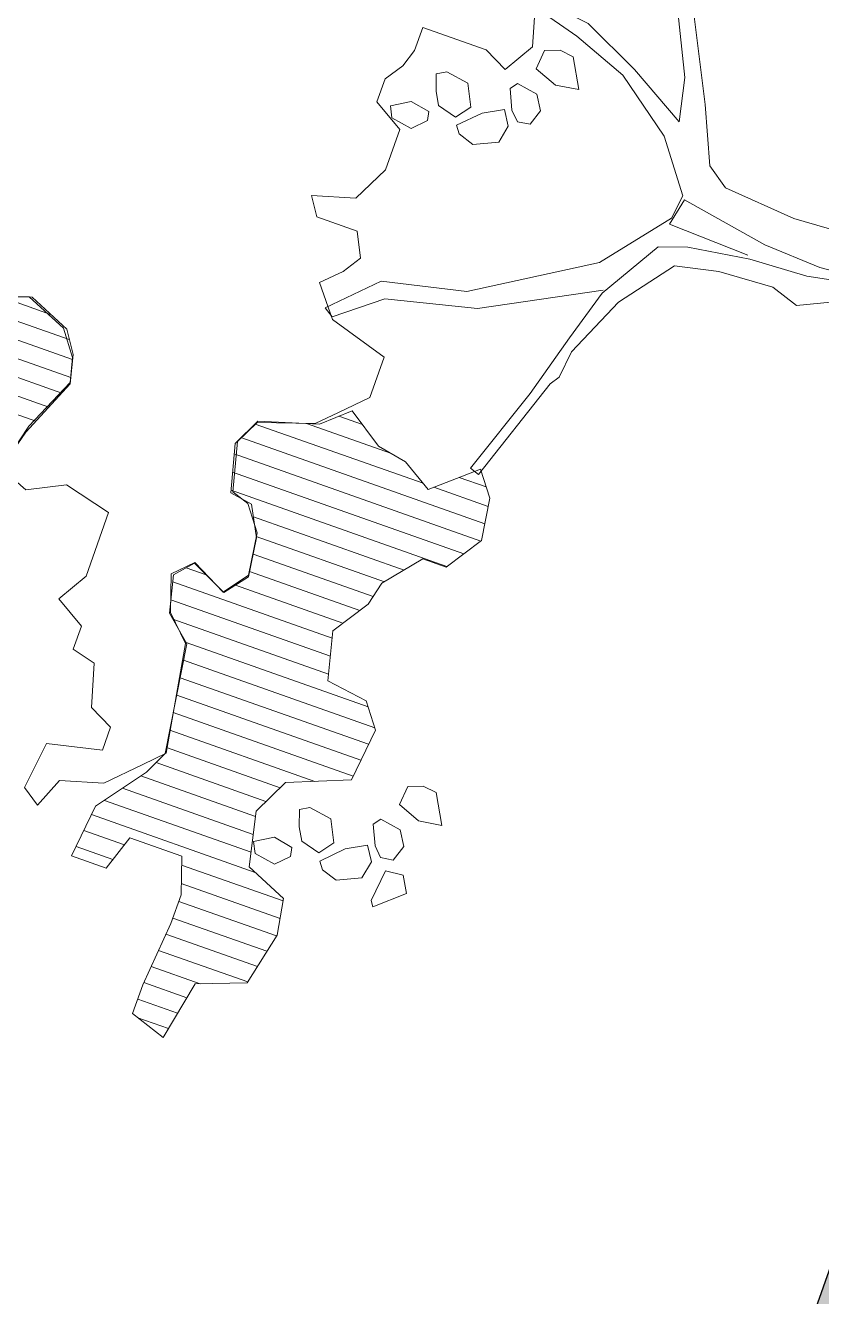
# Model space of a CAD drawing. Header units: centimetres. Extents: x -38353 to 28366, y -42745 to 17597.
# Drawn here: x -22541.6 to -22343.9, y -22636 to -22320.3 of the extents above; entities that cross this region are included whole.
import ezdxf

# ---------------------------------------------------------------- set-up
doc = ezdxf.new("R2010")
doc.units = ezdxf.units.CM
doc.header["$LTSCALE"] = 500
for name, color, linetype, lineweight in [('0-1', 250, 'Continuous', 9), ('A-DETL-GENF-2', 250, 'Continuous', 9), ('A-DETL-WIDE', 214, 'Continuous', 25), ('AGAC_1_dwg-1', 250, 'Continuous', 9)]:
    doc.layers.add(name, color=color, linetype=linetype, lineweight=lineweight)

# ---------------------------------------------------------------- blocks, each defined once
blk = doc.blocks.new('AGAC_1_dwg-2924897-A vaziyet')
at = {"layer": '0-1'}
for p, q in [((-26273.79, 4800.5), (-26273.79, 4891.23)), ((-26269.42, 4801.6), (-26269.42, 4888.61)), ((-26278.17, 4801.34), (-26278.17, 4880.35)), ((-26282.54, 4803.22), (-26282.54, 4872)), ((-26286.92, 4805.09), (-26286.92, 4868.72)), ((-26265.04, 4804), (-26265.04, 4852.88)), ((-26260.67, 4810.46), (-26260.67, 4823.68)), ((-26383.17, 4750.77), (-26383.17, 4760.46)), ((-26378.79, 4749.31), (-26378.79, 4759.97)), ((-26374.42, 4716.39), (-26374.42, 4759.48)), ((-26317.54, 4716.69), (-26317.54, 4758.71)), ((-26313.17, 4717.79), (-26313.17, 4759.75)), ((-26370.04, 4719.02), (-26370.04, 4757.67)), ((-26321.92, 4715.6), (-26321.92, 4756.63)), ((-26308.79, 4752.53), (-26308.79, 4757.73)), ((-26282.54, 4693.91), (-26282.54, 4754.82)), ((-26278.17, 4690.99), (-26278.17, 4755.95)), ((-26273.79, 4691.5), (-26273.79, 4755.7)), ((-26365.67, 4720), (-26365.67, 4754.39)), ((-26286.92, 4696.83), (-26286.92, 4753.68)), ((-26269.42, 4709.29), (-26269.42, 4753.51)), ((-26361.29, 4720.97), (-26361.29, 4751.11)), ((-26356.92, 4719.73), (-26356.92, 4748.68)), ((-26343.79, 4701.41), (-26343.79, 4748.79)), ((-26339.42, 4700.92), (-26339.42, 4749.43)), ((-26335.04, 4700.44), (-26335.04, 4750.06)), ((-26330.67, 4700.36), (-26330.67, 4750.7)), ((-26326.29, 4703.64), (-26326.29, 4751.58)), ((-26352.54, 4717.55), (-26352.54, 4747.52)), ((-26348.17, 4709.95), (-26348.17, 4748.16)), ((-26291.29, 4706.51), (-26291.29, 4746.25)), ((-26308.79, 4716.48), (-26308.79, 4744.79)), ((-26304.42, 4713.56), (-26304.42, 4742.62)), ((-26300.04, 4711.59), (-26300.04, 4743.21)), ((-26295.67, 4710.16), (-26295.67, 4743.94)), ((-26265.04, 4719.38), (-26265.04, 4741.53)), ((-26413.79, 4722.92), (-26413.79, 4733.41)), ((-26409.42, 4722.05), (-26409.42, 4733.35)), ((-26405.04, 4720.04), (-26405.04, 4732.96)), ((-26383.17, 4706.76), (-26383.17, 4732.76)), ((-26378.79, 4707.49), (-26378.79, 4734.22)), ((-26260.67, 4728.33), (-26260.67, 4734.57)), ((-26418.17, 4723.8), (-26418.17, 4731.84)), ((-26400.67, 4709.05), (-26400.67, 4732.56)), ((-26396.29, 4708.08), (-26396.29, 4732.16)), ((-26391.92, 4707.11), (-26391.92, 4731.89)), ((-26387.54, 4706.13), (-26387.54, 4731.89)), ((-26269.42, 4692.12), (-26269.42, 4706.41)), ((-26265.04, 4694.18), (-26265.04, 4701.3))]:
    blk.add_line(p, q, dxfattribs=at)
at = {"layer": '0-1', "flags": 128}
for points in [[(-26268.92, 4753.15), (-26274.99, 4756.19), (-26287.13, 4753.15), (-26288.65, 4748.6), (-26294.72, 4744.04), (-26305.34, 4742.52), (-26311.41, 4747.08), (-26306.86, 4756.19), (-26311.41, 4760.75), (-26320.52, 4757.71), (-26326.59, 4751.63), (-26353.9, 4747.08), (-26358.46, 4751.63), (-26366.04, 4759.23), (-26369.08, 4769.86), (-26376.67, 4772.89), (-26373.63, 4777.45), (-26361.49, 4775.93), (-26358.46, 4762.26), (-26352.39, 4762.26), (-26349.35, 4768.34), (-26338.73, 4771.38), (-26337.21, 4777.45), (-26331.14, 4777.45), (-26326.59, 4785.04), (-26319, 4780.49), (-26302.3, 4780.49), (-26299.27, 4792.64), (-26303.82, 4801.75), (-26300.79, 4809.34)], [(-26262.82, 4830.15), (-26258.18, 4816.21), (-26262.82, 4805.48), (-26268.18, 4801.91)], [(-26268.18, 4801.91), (-26275.32, 4800.12), (-26290.32, 4806.55), (-26300.79, 4809.34), (-26288.65, 4806.3), (-26274.99, 4800.23), (-26268.92, 4801.75), (-26262.85, 4806.3), (-26258.29, 4816.93), (-26262.85, 4830.6)], [(-26147.51, 4722.78), (-26158.13, 4719.74), (-26165.72, 4724.3), (-26162.68, 4730.37), (-26162.68, 4747.08), (-26168.75, 4747.08), (-26173.31, 4748.6), (-26177.86, 4751.63), (-26183.93, 4751.63), (-26188.48, 4744.04), (-26199.11, 4744.04), (-26208.21, 4748.6), (-26211.25, 4759.23), (-26215.8, 4756.19), (-26215.8, 4745.56), (-26221.87, 4742.52), (-26226.42, 4745.56), (-26230.98, 4750.12), (-26238.56, 4744.04), (-26243.12, 4728.86), (-26253.74, 4728.86), (-26259.81, 4734.93), (-26264.36, 4739.49), (-26268.92, 4753.15)], [(-26209.27, 4683.12), (-26223.99, 4711.03), (-26229.42, 4733.52), (-26237.94, 4744.38), (-26236.39, 4746.7), (-26225.54, 4735.85), (-26220.89, 4714.91), (-26203.07, 4686.22), (-26186.8, 4673.04), (-26180.6, 4672.26)], [(-26180.6, 4672.26), (-26168.2, 4681.57), (-26157.35, 4696.3), (-26151.93, 4710.26), (-26148.83, 4721.89), (-26146.5, 4721.12), (-26148.05, 4708.71), (-26155.03, 4693.98), (-26163.55, 4679.24), (-26152.7, 4681.57), (-26136.43, 4689.32), (-26114.73, 4699.4), (-26100.01, 4704.06), (-26095.36, 4711.81), (-26093.03, 4711.03), (-26098.46, 4700.95), (-26115.51, 4696.3), (-26134.1, 4686.22), (-26157.35, 4674.59), (-26171.3, 4668.39)], [(-26239.49, 4691.65), (-26261.96, 4699.4), (-26262.74, 4697.08), (-26235.62, 4687.77), (-26233.29, 4686.22), (-26226.32, 4685.45), (-26210.82, 4678.47), (-26197.65, 4668.39), (-26195.32, 4657.53), (-26194.55, 4643.57)], [(-26189.12, 4636.59), (-26189.9, 4651.33), (-26192.22, 4666.84), (-26194.55, 4673.81), (-26210.04, 4683.12), (-26223.22, 4687), (-26239.49, 4691.65)], [(-26171.3, 4668.39), (-26175.17, 4662.96), (-26176.72, 4644.35), (-26175.17, 4617.98), (-26173.62, 4584.64), (-26168.2, 4558.28), (-26165.1, 4552.07), (-26155.03, 4547.42), (-26155.8, 4546.65), (-26172.07, 4548.2), (-26182.15, 4548.97), (-26183.7, 4548.97), (-26178.27, 4548.97), (-26179.05, 4591.62), (-26184.47, 4615.66), (-26186.02, 4634.27), (-26185.25, 4649), (-26181.37, 4671.49), (-26188.35, 4673.04), (-26189.12, 4652.1)], [(-26194.55, 4643.57), (-26196.87, 4636.59), (-26191.45, 4624.96), (-26192.22, 4582.32), (-26194.55, 4563.71), (-26198.42, 4552.07), (-26199.97, 4549.75), (-26199.2, 4548.2), (-26184.47, 4549.75), (-26184.47, 4575.34), (-26186.8, 4605.58), (-26186.8, 4624.19), (-26189.12, 4636.59)]]:
    blk.add_lwpolyline(points, dxfattribs=at)
for points in [[(-26275.62, 4756.61), (-26268.54, 4753.07), (-26264.11, 4738.45), (-26258.29, 4731.89), (-26264.36, 4722.78), (-26265.88, 4715.19), (-26270.43, 4707.6), (-26261.33, 4696.97), (-26267.4, 4692.41), (-26278.02, 4690.89), (-26287.13, 4696.97), (-26287.13, 4703.04), (-26296.23, 4710.63), (-26302.3, 4712.15), (-26311.41, 4718.23), (-26323.55, 4715.19), (-26325.07, 4704.56), (-26331.14, 4700), (-26344.8, 4701.52), (-26350.87, 4716.71), (-26359.97, 4721.26), (-26373.63, 4718.23), (-26378.19, 4707.6), (-26387.29, 4706.08), (-26400.95, 4709.11), (-26405.5, 4721.26), (-26420.68, 4724.3), (-26417.64, 4733.41), (-26410.06, 4733.41), (-26393.36, 4731.89), (-26385.77, 4731.89), (-26376.67, 4734.93), (-26376.67, 4748.6), (-26385.77, 4751.63), (-26385.77, 4760.75), (-26372.12, 4759.23), (-26359.97, 4750.12), (-26354, 4747.31), (-26326.54, 4751.3), (-26320.79, 4757.94), (-26311.49, 4760.16), (-26307.06, 4756.17), (-26311.49, 4746.87), (-26305.73, 4742.44), (-26295.99, 4743.77), (-26288.46, 4747.75), (-26287.58, 4753.51)], [(-26181.87, 4738.71), (-26184.12, 4738.26), (-26187.27, 4741.41), (-26186.37, 4746.81), (-26183.67, 4748.16), (-26180.97, 4743.66)], [(-26171.98, 4731.96), (-26177.38, 4729.26), (-26180.97, 4731.96), (-26179.63, 4736.91), (-26176.48, 4738.71), (-26172.43, 4740.06), (-26171.08, 4737.81)], [(-26175.13, 4721.15), (-26178.73, 4718.9), (-26183.22, 4719.8), (-26185.92, 4725.65), (-26184.57, 4729.71), (-26182.77, 4731.06), (-26177.83, 4726.1)], [(-26172.43, 4712.6), (-26176.48, 4713.95), (-26176.93, 4717.1), (-26174.68, 4719.35), (-26169.73, 4721.6), (-26167.93, 4720.25), (-26168.83, 4714.85)], [(-26365.51, 4709.86), (-26367.76, 4709.41), (-26370.91, 4712.56), (-26370.01, 4717.96), (-26367.31, 4719.31), (-26364.61, 4714.81)], [(-26164.33, 4705.4), (-26165.23, 4711.25), (-26162.98, 4717.1), (-26158.03, 4716.65), (-26156.68, 4713.05), (-26157.13, 4709.45)], [(-26355.61, 4703.1), (-26361.01, 4700.4), (-26364.61, 4703.1), (-26363.26, 4708.06), (-26360.11, 4709.86), (-26356.06, 4711.21), (-26354.71, 4708.96)], [(-26358.76, 4692.3), (-26362.36, 4690.05), (-26366.86, 4690.95), (-26369.56, 4696.8), (-26368.21, 4700.85), (-26366.41, 4702.2), (-26361.46, 4697.25)], [(-26360.11, 4685.1), (-26360.56, 4688.25), (-26358.31, 4690.5), (-26353.36, 4692.75), (-26351.56, 4691.4), (-26352.46, 4686), (-26356.06, 4683.75)], [(-26372.71, 4686), (-26366.86, 4679.24), (-26362.81, 4681.49), (-26363.26, 4686), (-26371.36, 4686.9)], [(-26340.76, 4680.59), (-26347.96, 4676.54), (-26348.86, 4682.4), (-26346.61, 4688.25), (-26341.66, 4687.8), (-26340.31, 4684.2)]]:
    blk.add_lwpolyline(points, close=True, dxfattribs=at)

msp = doc.modelspace()

# ---------------------------------------------------------------- hatches: boundary and pattern name
at = {"layer": 'A-DETL-GENF-2'}
h = msp.add_hatch(dxfattribs=at)
h.set_pattern_fill('FP_11', color=256, angle=70.5377, style=0, pattern_type=2)
h.set_pattern_definition([(359.9997, (-25016.3, -24126.33), (317.5015, 317.4985), [317.5, -317.5]), (359.9997, (-25016.3, -24007.27), (317.5015, 317.4985), [317.5, -317.5]), (359.9997, (-25016.3, -23888.2), (317.5015, 317.4985), [317.5, -317.5]), (89.9997, (-24976.62, -23848.52), (-317.4985, 317.5015), [317.5, -317.5]), (89.9997, (-24857.56, -23848.52), (-317.4985, 317.5015), [317.5, -317.5]), (89.9997, (-24738.5, -23848.52), (-317.4985, 317.5015), [317.5, -317.5])])
h.paths.add_polyline_path([(-22724.34, -24761.85), (-22327.88, -23639.94), (-22535.31, -23566.64), (-22020.53, -22109.92), (-22143.11, -22066.6), (-23054.34, -24645.23)], flags=0)
h.paths.add_polyline_path([(-21885.59, -21728.06), (-20354.6, -17395.61), (-20496.03, -17345.63), (-20066.22, -16129.34), (-20219.3, -16075.25), (-20906.98, -18421.85), (-21540.24, -20213.87), (-21757.33, -20974.92), (-22008.17, -21684.74), (-21922.5, -21715.02)], flags=0)
h.paths.add_polyline_path([(-19966.27, -15846.49), (-19511.47, -14559.48), (-19733.04, -14481.18), (-19845.76, -14800.58), (-20134.81, -15786.93)], flags=0)
h.paths.add_polyline_path([(-18970.04, -13027.33), (-16952.6, -7318.31), (-17169.46, -7241.67), (-18928.59, -12220.09), (-19169.07, -12956.99), (-19167.98, -12957.38)], flags=0)
h.paths.add_polyline_path([(-16815.99, -6931.73), (-16281.23, -5418.44), (-16168.08, -5458.42), (-14847.99, -1722.77), (-15177.99, -1606.16), (-17032.85, -6855.1)], flags=0)

# ---------------------------------------------------------------- linework, layer by layer
at = {"layer": 'A-DETL-WIDE'}
msp.add_line((-22143.11, -22066.6), (-23054.34, -24645.23), dxfattribs=at)

# ---------------------------------------------------------------- block references
at = {"layer": 'AGAC_1_dwg-1', "rotation": 70.5377214474292}
msp.add_blockref('AGAC_1_dwg-2924897-A vaziyet', (-9250.03, 765.32), dxfattribs=at)

doc.saveas('drawing.dxf')
